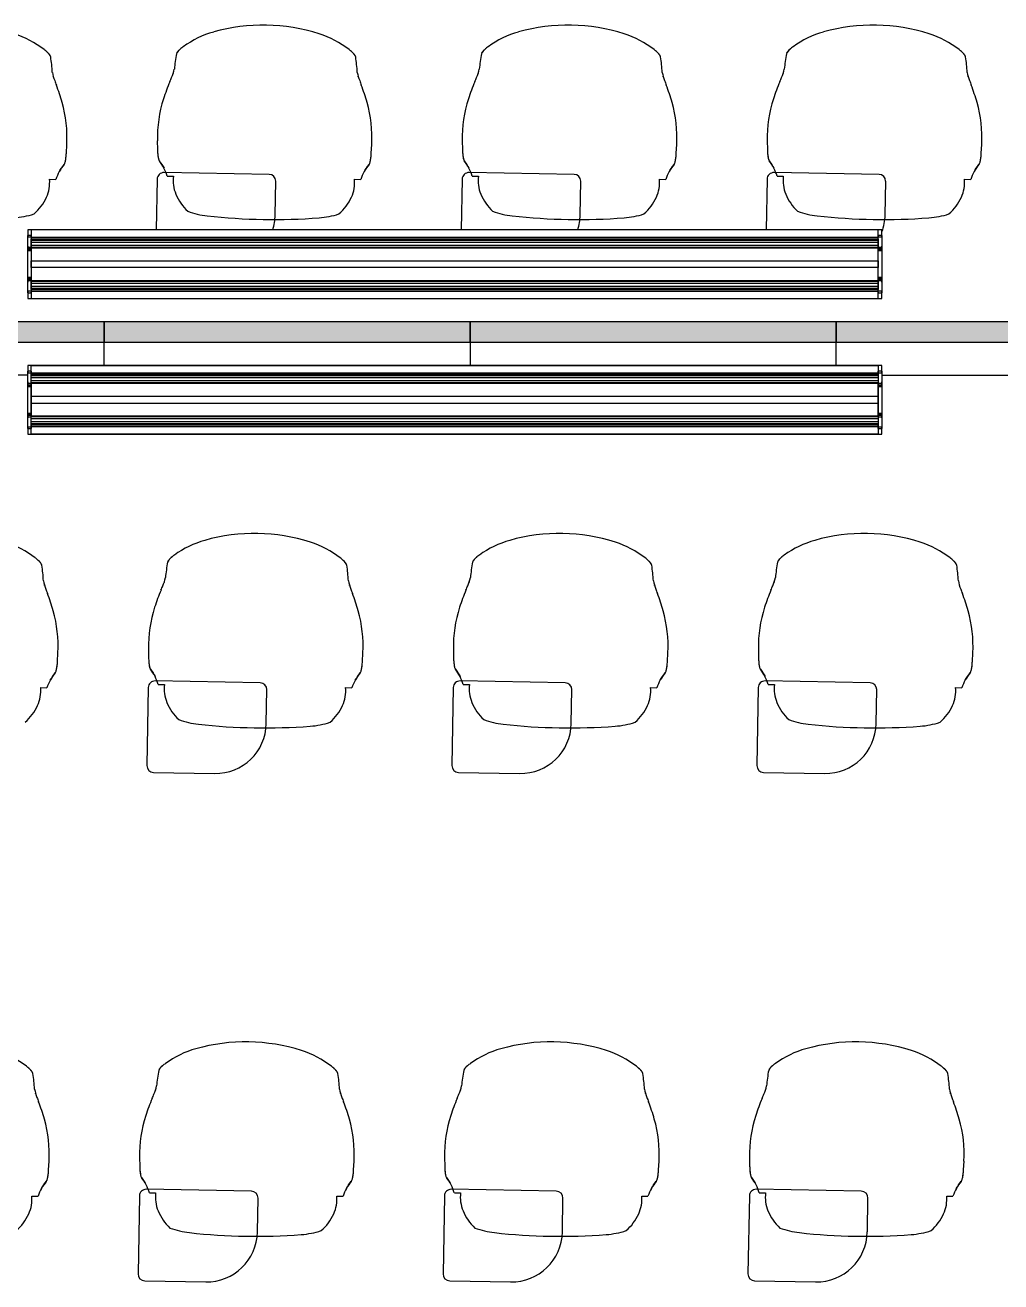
# Model space of a CAD drawing. Header units: inches. Extents: x 318758 to 339823, y 367287 to 384892.
# Drawn here: x 322170 to 325049, y 372858 to 376565 of the extents above; entities that cross this region are included whole.
import ezdxf

# ---------------------------------------------------------------- set-up
doc = ezdxf.new("R2010")
doc.units = ezdxf.units.IN
doc.header["$MEASUREMENT"] = 0
doc.layers.add('freecads.com', color=7, linetype='Continuous')

msp = doc.modelspace()

# ---------------------------------------------------------------- hatches: boundary and pattern name
at = {"layer": 'freecads.com'}
for points in [[(321319.8, 375630), (322403.2, 375630), (322403.2, 375690), (321319.8, 375690)], [(322403.1, 375630), (323483.1, 375630), (323483.1, 375690), (322403.1, 375690)], [(323483.2, 375630), (324563.2, 375630), (324563.2, 375690), (323483.2, 375690)], [(324563.1, 375630), (325646.5, 375630), (325646.5, 375690), (324563.1, 375690)]]:
    msp.add_hatch(color=256, dxfattribs=at).paths.add_polyline_path(points)

# ---------------------------------------------------------------- linework, layer by layer
for p, q in [((322291.5, 376187.9), (322292.9, 376213.4)), ((322559.9, 376224.5), (322560.4, 376198.9)), ((323191.5, 376187.9), (323192.9, 376213.4)), ((323459.9, 376224.5), (323460.4, 376198.9)), ((324091.5, 376187.9), (324092.9, 376213.4)), ((324359.9, 376224.5), (324360.4, 376198.9)), ((324991.5, 376187.9), (324992.9, 376213.4)), ((322889.8, 376125.1), (322579.8, 376130.5)), ((323789.8, 376125.1), (323479.8, 376130.5)), ((324689.8, 376125.1), (324379.8, 376130.5)), ((322241.9, 376110.6), (322260.3, 376110.3)), ((322559.5, 376110.8), (322556.9, 375961.8)), ((322588.8, 376120.2), (322607.3, 376119.9)), ((322907.7, 376004.7), (322909.4, 376104.7)), ((323141.9, 376110.6), (323160.3, 376110.3)), ((323459.5, 376110.8), (323456.9, 375961.8)), ((323488.8, 376120.2), (323507.3, 376119.9)), ((323807.7, 376004.7), (323809.4, 376104.7)), ((324041.9, 376110.6), (324060.3, 376110.3)), ((324359.5, 376110.8), (324356.9, 375961.8)), ((324388.8, 376120.2), (324407.3, 376119.9)), ((324707.7, 376004.7), (324709.4, 376104.7)), ((324941.9, 376110.6), (324960.3, 376110.3)), ((324697.6, 375961.8), (322177.6, 375961.8)), ((322177.6, 375961.8), (322177.6, 375939.5)), ((322187.6, 375944.4), (322177.6, 375944.4)), ((322177.6, 375939.5), (322177.6, 375944.4)), ((322177.6, 375944.4), (322177.6, 375942.9)), ((322177.6, 375913.1), (322177.6, 375939.5)), ((322187.6, 375939.5), (322177.6, 375939.5)), ((324687.6, 375961.5), (322187.6, 375961.5)), ((322187.6, 375961.5), (322187.6, 375758.6)), ((322187.6, 375942.9), (322187.6, 375944.4)), ((322187.6, 375944.4), (322187.6, 375939.5)), ((322187.6, 375939.5), (322187.6, 375934.8)), ((322187.6, 375939.5), (324687.6, 375939.5)), ((324687.6, 375758.6), (324687.6, 375961.5)), ((324697.6, 375944.4), (324687.6, 375944.4)), ((324687.6, 375939.5), (324687.6, 375944.4)), ((324687.6, 375944.4), (324687.6, 375942.9)), ((324687.6, 375934.8), (324687.6, 375939.5)), ((324697.6, 375939.5), (324687.6, 375939.5)), ((324697.6, 375939.5), (324697.6, 375961.8)), ((324697.6, 375942.9), (324697.6, 375944.4)), ((324697.6, 375944.4), (324697.6, 375939.5)), ((324697.6, 375939.5), (324697.6, 375913.2)), ((322177.6, 375909.7), (322177.6, 375913.1)), ((322177.6, 375913.1), (322177.6, 375899.8)), ((322177.6, 375906.6), (322177.6, 375909.7)), ((322187.6, 375909.7), (322177.6, 375909.7)), ((322177.6, 375905.1), (322177.6, 375906.6)), ((322177.6, 375902), (322177.6, 375905.1)), ((322187.6, 375905.1), (322177.6, 375905.1)), ((322187.6, 375902), (322177.6, 375902)), ((322177.6, 375899.8), (322177.6, 375902)), ((322187.6, 375902), (322177.6, 375902)), ((322177.6, 375820.6), (322177.6, 375899.8)), ((322187.6, 375899.8), (322177.6, 375899.8)), ((322187.6, 375933), (322187.6, 375934.8)), ((322187.6, 375934.8), (324687.6, 375934.8)), ((322187.6, 375931.1), (322187.6, 375933)), ((322187.6, 375933), (324687.6, 375933)), ((322187.6, 375925.2), (322187.6, 375931.1)), ((322187.6, 375931.1), (324687.6, 375931.1)), ((322187.6, 375915.9), (322187.6, 375925.2)), ((322187.6, 375925.2), (324687.6, 375925.2)), ((322187.6, 375910), (322187.6, 375915.9)), ((322187.6, 375915.9), (324687.6, 375915.9)), ((322187.6, 375908.1), (322187.6, 375910)), ((322187.6, 375910), (324687.6, 375910)), ((322187.6, 375908.2), (322187.6, 375906.6)), ((322187.6, 375908.1), (324687.6, 375908.2)), ((322187.6, 375899.8), (322187.6, 375908.1)), ((322187.6, 375906.6), (322187.6, 375905.1)), ((322187.6, 375905.1), (322187.6, 375902)), ((322187.6, 375902), (322187.6, 375899.8)), ((322187.6, 375899.8), (322187.6, 375820.6)), ((324687.6, 375934.8), (324687.6, 375933)), ((324687.6, 375933), (324687.6, 375931.1)), ((324687.6, 375931.1), (324687.6, 375925.2)), ((324687.6, 375925.2), (324687.6, 375915.9)), ((324687.6, 375915.9), (324687.6, 375910)), ((324687.6, 375910), (324687.6, 375908.2)), ((324697.6, 375909.8), (324687.6, 375909.8)), ((324687.6, 375908.2), (324687.6, 375899.8)), ((324687.6, 375906.7), (324687.6, 375908.2)), ((324687.6, 375905.1), (324687.6, 375906.7)), ((324687.6, 375902), (324687.6, 375905.1)), ((324697.6, 375905.1), (324687.6, 375905.1)), ((324697.6, 375902), (324687.6, 375902)), ((324687.6, 375899.8), (324687.6, 375902)), ((324697.6, 375902), (324687.6, 375902)), ((324687.6, 375820.6), (324687.6, 375899.8)), ((324697.6, 375899.8), (324687.6, 375899.8)), ((324697.6, 375913.2), (324697.6, 375909.8)), ((324697.6, 375899.8), (324697.6, 375913.2)), ((324697.6, 375909.8), (324697.6, 375906.7)), ((324697.6, 375906.7), (324697.6, 375905.1)), ((324697.6, 375905.1), (324697.6, 375902)), ((324697.6, 375902), (324697.6, 375899.8)), ((324697.6, 375899.8), (324697.6, 375820.6)), ((322187.6, 375850.1), (322187.6, 375870.1)), ((322187.6, 375870.1), (324687.6, 375870.1)), ((324687.6, 375870.1), (324687.6, 375850.1)), ((324687.6, 375850.1), (322187.6, 375850.1)), ((322177.6, 375818.4), (322177.6, 375820.6)), ((322187.6, 375820.6), (322177.6, 375820.6)), ((322177.6, 375820.6), (322177.6, 375807.2)), ((322177.6, 375818.4), (322187.6, 375818.4)), ((322177.6, 375818.1), (322177.6, 375818.4)), ((322187.6, 375818.4), (322177.6, 375818.4)), ((322177.6, 375815.3), (322177.6, 375818.1)), ((322177.6, 375813.7), (322177.6, 375815.3)), ((322187.6, 375815.3), (322177.6, 375815.3)), ((322177.6, 375810.6), (322177.6, 375813.7)), ((322177.6, 375807.2), (322177.6, 375810.6)), ((322187.6, 375810.6), (322177.6, 375810.6)), ((322177.6, 375780.6), (322177.6, 375807.2)), ((322187.6, 375820.6), (322187.6, 375818.4)), ((322187.6, 375812.2), (322187.6, 375820.6)), ((322187.6, 375818.4), (322187.6, 375818.1)), ((322187.6, 375818.1), (322187.6, 375815.3)), ((322187.6, 375815.3), (322187.6, 375813.7)), ((322187.6, 375813.7), (322187.6, 375812.2)), ((322187.6, 375810.3), (322187.6, 375812.2)), ((322187.6, 375812.2), (324687.6, 375812.2)), ((322187.6, 375810.3), (324687.6, 375810.4)), ((322187.6, 375804.5), (322187.6, 375810.3)), ((322187.6, 375795.2), (322187.6, 375804.5)), ((322187.6, 375804.5), (324687.6, 375804.5)), ((322187.6, 375789.3), (322187.6, 375795.2)), ((322187.6, 375795.2), (324687.6, 375795.2)), ((322187.6, 375787.4), (322187.6, 375789.3)), ((322187.6, 375789.3), (324687.6, 375789.3)), ((324687.6, 375820.6), (324687.6, 375812.2)), ((324687.6, 375818.4), (324687.6, 375820.6)), ((324697.6, 375820.6), (324687.6, 375820.6)), ((324687.6, 375818.4), (324697.6, 375818.4)), ((324687.6, 375818.1), (324687.6, 375818.4)), ((324697.6, 375818.4), (324687.6, 375818.4)), ((324687.6, 375815.3), (324687.6, 375818.1)), ((324687.6, 375813.8), (324687.6, 375815.3)), ((324697.6, 375815.3), (324687.6, 375815.3)), ((324687.6, 375812.2), (324687.6, 375813.8)), ((324687.6, 375812.2), (324687.6, 375810.4)), ((324697.6, 375810.7), (324687.6, 375810.7)), ((324687.6, 375810.4), (324687.6, 375804.5)), ((324687.6, 375804.5), (324687.6, 375795.2)), ((324687.6, 375795.2), (324687.6, 375789.3)), ((324687.6, 375789.3), (324687.6, 375787.4)), ((324697.6, 375820.6), (324697.6, 375818.4)), ((324697.6, 375807.2), (324697.6, 375820.6)), ((324697.6, 375818.4), (324697.6, 375818.1)), ((324697.6, 375818.1), (324697.6, 375815.3)), ((324697.6, 375815.3), (324697.6, 375813.8)), ((324697.6, 375813.8), (324697.6, 375810.7)), ((324697.6, 375810.7), (324697.6, 375807.2)), ((324697.6, 375807.2), (324697.6, 375780.6)), ((322177.6, 375776), (322177.6, 375780.6)), ((322187.6, 375780.6), (322177.6, 375780.6)), ((322177.6, 375780.6), (322177.6, 375758.6)), ((322177.6, 375777.5), (322177.6, 375776)), ((322177.6, 375776), (322187.6, 375776)), ((322177.6, 375758.6), (324697.6, 375758.6)), ((322187.6, 375785.6), (322187.6, 375787.4)), ((322187.6, 375787.4), (324687.6, 375787.4)), ((322187.6, 375785.6), (322187.6, 375780.6)), ((322187.6, 375785.6), (324687.6, 375785.6)), ((322187.6, 375780.9), (324687.6, 375780.9)), ((322187.6, 375780.6), (322187.6, 375776)), ((322187.6, 375776), (322187.6, 375777.5)), ((322187.6, 375758.6), (324687.6, 375758.6)), ((324687.6, 375787.4), (324687.6, 375785.6)), ((324687.6, 375780.6), (324687.6, 375785.6)), ((324687.6, 375776), (324687.6, 375780.6)), ((324697.6, 375780.6), (324687.6, 375780.6)), ((324687.6, 375777.5), (324687.6, 375776)), ((324687.6, 375776), (324697.6, 375776)), ((324697.6, 375780.6), (324697.6, 375776)), ((324697.6, 375758.6), (324697.6, 375780.6)), ((324697.6, 375776), (324697.6, 375777.5)), ((322403.2, 375690), (321319.8, 375690)), ((323483.1, 375690), (322403.1, 375690)), ((322403.1, 375690), (322403.1, 375630)), ((322403.2, 375630), (322403.2, 375690)), ((323483.1, 375630), (323483.1, 375690)), ((324563.2, 375690), (323483.2, 375690)), ((323483.2, 375690), (323483.2, 375630)), ((325646.5, 375690), (324563.1, 375690)), ((324563.1, 375690), (324563.1, 375630)), ((324563.2, 375630), (324563.2, 375690)), ((321319.8, 375630), (322403.2, 375630)), ((322403.1, 375630), (323483.1, 375630)), ((322403.2, 375561.4), (322403.2, 375630)), ((323483.2, 375630), (324563.2, 375630)), ((323483.2, 375630), (323483.2, 375561.4)), ((324563.1, 375630), (325646.5, 375630)), ((324563.2, 375561.4), (324563.2, 375630)), ((320229.8, 375533.1), (322177.6, 375533.6)), ((324697.6, 375561.4), (322177.6, 375561.4)), ((322177.6, 375561.4), (322177.6, 375539.4)), ((322187.6, 375544.1), (322177.6, 375544.1)), ((322177.6, 375544.1), (322177.6, 375542.5)), ((322177.6, 375539.4), (322177.6, 375544.1)), ((322177.6, 375512.8), (322177.6, 375539.4)), ((322177.6, 375539.4), (322187.6, 375539.4)), ((322187.6, 375358.5), (322187.6, 375561.4)), ((322187.6, 375561.4), (324687.6, 375561.4)), ((322187.6, 375544.1), (322187.6, 375539.4)), ((322187.6, 375542.5), (322187.6, 375544.1)), ((322187.6, 375539.4), (322187.6, 375534.5)), ((324687.6, 375539.1), (322187.6, 375539.1)), ((322187.6, 375532.7), (322187.6, 375534.5)), ((324687.6, 375534.5), (322187.6, 375534.5)), ((322187.6, 375530.8), (322187.6, 375532.7)), ((324687.6, 375532.7), (322187.6, 375532.7)), ((322187.6, 375524.9), (322187.6, 375530.8)), ((324687.6, 375530.8), (322187.6, 375530.8)), ((324687.6, 375561.4), (324687.6, 375358.5)), ((324697.6, 375544.1), (324687.6, 375544.1)), ((324687.6, 375544.1), (324687.6, 375542.5)), ((324687.6, 375539.4), (324687.6, 375544.1)), ((324687.6, 375534.5), (324687.6, 375539.4)), ((324687.6, 375539.4), (324697.6, 375539.4)), ((324687.6, 375534.5), (324687.6, 375532.7)), ((324687.6, 375532.7), (324687.6, 375530.8)), ((324687.6, 375530.8), (324687.6, 375524.9)), ((324697.6, 375539.4), (324697.6, 375561.4)), ((324697.6, 375544.1), (324697.6, 375539.4)), ((324697.6, 375542.5), (324697.6, 375544.1)), ((324697.6, 375539.4), (324697.6, 375512.8)), ((324697.6, 375532.5), (325647.1, 375533.1)), ((322177.6, 375509.4), (322177.6, 375512.8)), ((322177.6, 375512.8), (322177.6, 375499.5)), ((322177.6, 375506.3), (322177.6, 375509.4)), ((322177.6, 375509.4), (322187.6, 375509.4)), ((322177.6, 375504.7), (322177.6, 375506.3)), ((322177.6, 375502), (322177.6, 375504.7)), ((322177.6, 375504.7), (322187.6, 375504.7)), ((322177.6, 375501.6), (322177.6, 375502)), ((322187.6, 375501.6), (322177.6, 375501.6)), ((322177.6, 375499.5), (322177.6, 375501.6)), ((322177.6, 375501.6), (322187.6, 375501.6)), ((322177.6, 375420.2), (322177.6, 375499.5)), ((322177.6, 375499.5), (322187.6, 375499.5)), ((322187.6, 375515.6), (322187.6, 375524.9)), ((324687.6, 375524.9), (322187.6, 375524.9)), ((322187.6, 375509.7), (322187.6, 375515.6)), ((324687.6, 375515.6), (322187.6, 375515.6)), ((322187.6, 375507.8), (322187.6, 375509.7)), ((324687.6, 375509.7), (322187.6, 375509.7)), ((322187.6, 375507.8), (322187.6, 375506.3)), ((322187.6, 375499.5), (322187.6, 375507.8)), ((324687.6, 375507.8), (322187.6, 375507.8)), ((322187.6, 375506.3), (322187.6, 375504.7)), ((322187.6, 375504.7), (322187.6, 375502)), ((322187.6, 375502), (322187.6, 375501.6)), ((322187.6, 375501.6), (322187.6, 375499.5)), ((322187.6, 375499.5), (322187.6, 375420.2)), ((324687.6, 375524.9), (324687.6, 375515.6)), ((324687.6, 375515.6), (324687.6, 375509.7)), ((324687.6, 375509.7), (324687.6, 375507.8)), ((324687.6, 375509.4), (324697.6, 375509.4)), ((324687.6, 375507.8), (324687.6, 375499.5)), ((324687.6, 375506.3), (324687.6, 375507.8)), ((324687.6, 375504.7), (324687.6, 375506.3)), ((324687.6, 375502), (324687.6, 375504.7)), ((324687.6, 375504.7), (324697.6, 375504.7)), ((324687.6, 375501.6), (324687.6, 375502)), ((324697.6, 375501.6), (324687.6, 375501.6)), ((324687.6, 375499.5), (324687.6, 375501.6)), ((324687.6, 375501.6), (324697.6, 375501.6)), ((324687.6, 375420.2), (324687.6, 375499.5)), ((324687.6, 375499.5), (324697.6, 375499.5)), ((324697.6, 375512.8), (324697.6, 375509.4)), ((324697.6, 375499.5), (324697.6, 375512.8)), ((324697.6, 375509.4), (324697.6, 375506.3)), ((324697.6, 375506.3), (324697.6, 375504.7)), ((324697.6, 375504.7), (324697.6, 375502)), ((324697.6, 375502), (324697.6, 375501.6)), ((324697.6, 375501.6), (324697.6, 375499.5)), ((324697.6, 375499.5), (324697.6, 375420.2)), ((322187.6, 375470), (322187.6, 375450)), ((324687.6, 375470), (322187.6, 375470)), ((324687.6, 375450), (324687.6, 375470)), ((322177.6, 375418), (322177.6, 375420.2)), ((322177.6, 375420.2), (322187.6, 375420.2)), ((322177.6, 375420.2), (322177.6, 375406.9)), ((322177.6, 375418), (322187.6, 375418)), ((322177.6, 375414.9), (322177.6, 375418)), ((322177.6, 375418), (322187.6, 375418)), ((322187.6, 375450), (324687.6, 375450)), ((322187.6, 375420.2), (322187.6, 375418)), ((322187.6, 375411.9), (322187.6, 375420.2)), ((322187.6, 375418), (322187.6, 375414.9)), ((324687.6, 375420.2), (324687.6, 375411.9)), ((324687.6, 375418), (324687.6, 375420.2)), ((324687.6, 375420.2), (324697.6, 375420.2)), ((324687.6, 375418), (324697.6, 375418)), ((324687.6, 375414.9), (324687.6, 375418)), ((324687.6, 375418), (324697.6, 375418)), ((324697.6, 375420.2), (324697.6, 375418)), ((324697.6, 375406.9), (324697.6, 375420.2)), ((324697.6, 375418), (324697.6, 375414.9)), ((322177.6, 375413.4), (322177.6, 375414.9)), ((322177.6, 375414.9), (322187.6, 375414.9)), ((322177.6, 375410.3), (322177.6, 375413.4)), ((322177.6, 375406.9), (322177.6, 375410.3)), ((322177.6, 375410.3), (322187.6, 375410.3)), ((322177.6, 375380.6), (322177.6, 375406.9)), ((322177.6, 375375.6), (322177.6, 375380.6)), ((322177.6, 375380.6), (322187.6, 375380.6)), ((322177.6, 375380.6), (322177.6, 375358.3)), ((322187.6, 375414.9), (322187.6, 375413.4)), ((322187.6, 375413.4), (322187.6, 375411.8)), ((322187.6, 375410), (322187.6, 375411.9)), ((324687.6, 375411.9), (322187.6, 375411.9)), ((322187.6, 375404.1), (322187.6, 375410)), ((324687.6, 375410), (322187.6, 375410)), ((322187.6, 375394.8), (322187.6, 375404.1)), ((324687.6, 375404.1), (322187.6, 375404.1)), ((322187.6, 375388.9), (322187.6, 375394.8)), ((324687.6, 375394.8), (322187.6, 375394.8)), ((322187.6, 375387), (322187.6, 375388.9)), ((324687.6, 375388.9), (322187.6, 375388.9)), ((322187.6, 375385.2), (322187.6, 375387)), ((324687.6, 375387), (322187.6, 375387)), ((322187.6, 375385.2), (322187.6, 375380.6)), ((324687.6, 375385.2), (322187.6, 375385.2)), ((322187.6, 375380.6), (322187.6, 375375.6)), ((324687.6, 375380.6), (322187.6, 375380.6)), ((324687.6, 375413.4), (324687.6, 375414.9)), ((324687.6, 375414.9), (324697.6, 375414.9)), ((324687.6, 375411.8), (324687.6, 375413.4)), ((324687.6, 375411.9), (324687.6, 375410)), ((324687.6, 375410.3), (324697.6, 375410.3)), ((324687.6, 375410), (324687.6, 375404.1)), ((324687.6, 375404.1), (324687.6, 375394.8)), ((324687.6, 375394.8), (324687.6, 375388.9)), ((324687.6, 375388.9), (324687.6, 375387)), ((324687.6, 375387), (324687.6, 375385.2)), ((324687.6, 375380.6), (324687.6, 375385.2)), ((324687.6, 375375.6), (324687.6, 375380.6)), ((324687.6, 375380.6), (324697.6, 375380.6)), ((324697.6, 375414.9), (324697.6, 375413.4)), ((324697.6, 375413.4), (324697.6, 375410.3)), ((324697.6, 375410.3), (324697.6, 375406.9)), ((324697.6, 375406.9), (324697.6, 375380.6)), ((324697.6, 375380.6), (324697.6, 375375.6)), ((324697.6, 375358.3), (324697.6, 375380.6)), ((322177.6, 375377.2), (322177.6, 375375.6)), ((322177.6, 375375.6), (322187.6, 375375.6)), ((322177.6, 375358.3), (324697.6, 375358.3)), ((322187.6, 375375.6), (322187.6, 375377.2)), ((324687.6, 375358.5), (322187.6, 375358.5)), ((324687.6, 375377.2), (324687.6, 375375.6)), ((324687.6, 375375.6), (324697.6, 375375.6)), ((324697.6, 375375.6), (324697.6, 375377.2)), ((322265.4, 374688.2), (322266.7, 374713.7)), ((322533.7, 374724.7), (322534.2, 374699.2)), ((323165.4, 374688.2), (323166.7, 374713.7)), ((323433.7, 374724.7), (323434.2, 374699.2)), ((324065.4, 374688.2), (324066.7, 374713.7)), ((324333.7, 374724.7), (324334.2, 374699.2)), ((324965.4, 374688.2), (324966.7, 374713.7)), ((322215.7, 374610.9), (322234.2, 374610.5)), ((322533.3, 374611.1), (322529.3, 374381.1)), ((322863.6, 374625.3), (322553.6, 374630.8)), ((322562.7, 374620.5), (322581.1, 374620.2)), ((322881.5, 374505), (322883.2, 374605)), ((323115.7, 374610.9), (323134.2, 374610.5)), ((323433.3, 374611.1), (323429.3, 374381.1)), ((323763.6, 374625.3), (323453.6, 374630.8)), ((323462.7, 374620.5), (323481.1, 374620.2)), ((323781.5, 374505), (323783.2, 374605)), ((324015.7, 374610.9), (324034.2, 374610.5)), ((324333.3, 374611.1), (324329.3, 374381.1)), ((324663.6, 374625.3), (324353.6, 374630.8)), ((324362.7, 374620.5), (324381.1, 374620.2)), ((324681.5, 374505), (324683.2, 374605)), ((324915.7, 374610.9), (324934.2, 374610.5)), ((322548.9, 374360.8), (322728.9, 374357.7)), ((323448.9, 374360.8), (323628.9, 374357.7)), ((324348.9, 374360.8), (324528.9, 374357.7)), ((322239.2, 373188.4), (322240.6, 373214)), ((322507.5, 373225), (322508, 373199.5)), ((323139.2, 373188.4), (323140.6, 373214)), ((323407.5, 373225), (323408, 373199.5)), ((324039.2, 373188.4), (324040.6, 373214)), ((324307.5, 373225), (324308, 373199.5)), ((324939.2, 373188.4), (324940.6, 373214)), ((322837.4, 373125.6), (322527.5, 373131)), ((322536.5, 373120.8), (322554.9, 373120.5)), ((323737.4, 373125.6), (323427.5, 373131)), ((323436.5, 373120.8), (323454.9, 373120.5)), ((324637.4, 373125.6), (324327.5, 373131)), ((324336.5, 373120.8), (324354.9, 373120.5)), ((322189.6, 373111.1), (322208, 373110.8)), ((322507.1, 373111.4), (322503.1, 372881.4)), ((322855.3, 373005.3), (322857.1, 373105.3)), ((323089.6, 373111.1), (323108, 373110.8)), ((323407.1, 373111.4), (323403.1, 372881.4)), ((323755.3, 373005.3), (323757.1, 373105.3)), ((323989.6, 373111.1), (324008, 373110.8)), ((324307.1, 373111.4), (324303.1, 372881.4)), ((324655.3, 373005.3), (324657.1, 373105.3)), ((324889.6, 373111.1), (324908, 373110.8)), ((322522.7, 372861.1), (322702.7, 372857.9)), ((323422.7, 372861.1), (323602.7, 372857.9)), ((324322.7, 372861.1), (324502.7, 372857.9))]:
    msp.add_line(p, q, dxfattribs=at)
for centre, radius, start, end in [((322052.3, 376269.8), 283, 52.1178, 72.4093), ((322802.3, 376272.5), 283, 105.5907, 125.8822), ((322873, 376024.4), 541, 72.2619, 105.7381), ((322952.3, 376269.8), 283, 52.1178, 72.4093), ((323702.3, 376272.5), 283, 105.5907, 125.8822), ((323773, 376024.4), 541, 72.2619, 105.7381), ((323852.3, 376269.8), 283, 52.1178, 72.4093), ((324602.3, 376272.5), 283, 105.5907, 125.8822), ((324673, 376024.4), 541, 72.2619, 105.7381), ((324752.3, 376269.8), 283, 52.1178, 72.4093), ((322118.4, 376355.9), 174.5, 48.1264, 51.9094), ((322649.8, 376465.4), 36.8, 127.4418, 154.7108), ((322739.2, 376360.8), 174.5, 126.0906, 129.8736), ((323018.4, 376355.9), 174.5, 48.1264, 51.9094), ((323549.8, 376465.4), 36.8, 127.4418, 154.7108), ((323639.2, 376360.8), 174.5, 126.0906, 129.8736), ((323918.4, 376355.9), 174.5, 48.1264, 51.9094), ((324449.8, 376465.4), 36.8, 127.4418, 154.7108), ((324539.2, 376360.8), 174.5, 126.0906, 129.8736), ((324818.4, 376355.9), 174.5, 48.1264, 51.9094), ((322211.5, 376457.4), 36.8, 23.2892, 50.5582), ((321763.9, 376399), 486.9, 3.1683, 8.6207), ((323095.1, 376391.4), 486.9, 169.3793, 174.8316), ((323111.5, 376457.4), 36.8, 23.2892, 50.5582), ((322663.9, 376399), 486.9, 3.1683, 8.6207), ((323995.1, 376391.4), 486.9, 169.3793, 174.8316), ((324011.5, 376457.4), 36.8, 23.2892, 50.5582), ((323563.9, 376399), 486.9, 3.1683, 8.6207), ((324895.1, 376391.4), 486.9, 169.3793, 174.8316), ((324911.5, 376457.4), 36.8, 23.2892, 50.5582), ((324463.9, 376399), 486.9, 3.1683, 8.6207), ((322364.2, 376445.7), 115.8, 189.8687, 202.4096), ((322496.7, 376459.1), 115.8, 335.5912, 348.129), ((323264.2, 376445.7), 115.8, 189.8687, 202.4096), ((323396.7, 376459.1), 115.8, 335.5912, 348.129), ((324164.2, 376445.7), 115.8, 189.8687, 202.4096), ((324296.7, 376459.1), 115.8, 335.5912, 348.129), ((325064.2, 376445.7), 115.8, 189.8687, 202.4096), ((322599, 376518.9), 361.4, 198.9363, 201.172), ((321714.9, 376176.8), 586.5, 15.8942, 21.145), ((323136.2, 376167.7), 586.5, 156.8555, 162.1062), ((322264.7, 376540.4), 361.4, 336.828, 339.0636), ((323499, 376518.9), 361.4, 198.9363, 201.172), ((322614.9, 376176.8), 586.5, 15.8942, 21.145), ((324036.2, 376167.7), 586.5, 156.8555, 162.1062), ((323164.7, 376540.4), 361.4, 336.828, 339.0636), ((324399, 376518.9), 361.4, 198.9363, 201.172), ((323514.9, 376176.8), 586.5, 15.8942, 21.145), ((324936.2, 376167.7), 586.5, 156.8555, 162.1062), ((324064.7, 376540.4), 361.4, 336.828, 339.0636), ((325299, 376518.9), 361.4, 198.9363, 201.172), ((324414.9, 376176.8), 586.5, 15.8942, 21.145), ((322937.6, 376231.8), 377.7, 162.1025, 181.1084), ((323837.6, 376231.8), 377.7, 162.1025, 181.1084), ((324737.6, 376231.8), 377.7, 162.1025, 181.1084), ((321915.7, 376233.9), 377.7, 356.8916, 15.8975), ((322815.7, 376233.9), 377.7, 356.8916, 15.8975), ((323715.7, 376233.9), 377.7, 356.8916, 15.8975), ((324615.7, 376233.9), 377.7, 356.8916, 15.8975), ((322457.1, 376080.5), 137.6, 16.7695, 37.7281), ((323357.1, 376080.5), 137.6, 16.7695, 37.7281), ((324257.1, 376080.5), 137.6, 16.7695, 37.7281), ((322390.6, 376066), 137.6, 140.2719, 161.2305), ((322579.5, 376110.5), 20, 89, 179), ((322889.4, 376105.1), 20, 359, 89), ((323290.6, 376066), 137.6, 140.2719, 161.2305), ((323479.5, 376110.5), 20, 89, 179), ((323789.4, 376105.1), 20, 359, 89), ((324190.6, 376066), 137.6, 140.2719, 161.2305), ((324379.5, 376110.5), 20, 89, 179), ((324689.4, 376105.1), 20, 359, 89), ((325090.6, 376066), 137.6, 140.2719, 161.2305), ((322137.9, 376101.3), 104.4, 335.4075, 5.0968), ((322710.9, 376107), 104.4, 172.9032, 202.5925), ((323037.9, 376101.3), 104.4, 335.4075, 5.0968), ((323610.9, 376107), 104.4, 172.9032, 202.5925), ((323937.9, 376101.3), 104.4, 335.4075, 5.0968), ((324510.9, 376107), 104.4, 172.9032, 202.5925), ((324837.9, 376101.3), 104.4, 335.4075, 5.0968), ((322099.8, 376118.8), 146.4, 311.0966, 335.4075), ((322749.6, 376123.1), 146.4, 202.5925, 226.9034), ((322999.8, 376118.8), 146.4, 311.0966, 335.4075), ((323649.6, 376123.1), 146.4, 202.5925, 226.9034), ((323899.8, 376118.8), 146.4, 311.0966, 335.4075), ((324549.6, 376123.1), 146.4, 202.5925, 226.9034), ((324799.8, 376118.8), 146.4, 311.0966, 335.4075), ((322734.3, 376246.6), 245.4, 249.8057, 263.655), ((323634.3, 376246.6), 245.4, 249.8057, 263.655), ((324534.3, 376246.6), 245.4, 249.8057, 263.655), ((322117.9, 376250.6), 254.5, 274.345, 287.8748), ((322903, 377763.1), 1771.3, 263.655, 274.345), ((322757.7, 376007.4), 150, 342.2241, 359), ((323017.9, 376250.6), 254.5, 274.345, 287.8748), ((323803, 377763.1), 1771.3, 263.655, 274.345), ((323657.7, 376007.4), 150, 342.2258, 359), ((323917.9, 376250.6), 254.5, 274.345, 287.8748), ((324703, 377763.1), 1771.3, 263.655, 274.345), ((324557.7, 376007.4), 150, 339.9147, 359), ((324817.9, 376250.6), 254.5, 274.345, 287.8748), ((322846.8, 374524.7), 541, 72.2619, 105.7381), ((323746.8, 374524.7), 541, 72.2619, 105.7381), ((324646.8, 374524.7), 541, 72.2619, 105.7381), ((322026.1, 374770.1), 283, 52.1178, 72.4093), ((322776.2, 374772.7), 283, 105.5907, 125.8822), ((322926.1, 374770.1), 283, 52.1178, 72.4093), ((323676.2, 374772.7), 283, 105.5907, 125.8822), ((323826.1, 374770.1), 283, 52.1178, 72.4093), ((324576.2, 374772.7), 283, 105.5907, 125.8822), ((324726.1, 374770.1), 283, 52.1178, 72.4093), ((322092.3, 374856.2), 174.5, 48.1264, 51.9094), ((322185.3, 374957.7), 36.8, 23.2892, 50.5582), ((321737.7, 374899.2), 486.9, 3.1683, 8.6207), ((323068.9, 374891.7), 486.9, 169.3793, 174.8316), ((322623.6, 374965.7), 36.8, 127.4418, 154.7108), ((322713, 374861.1), 174.5, 126.0906, 129.8736), ((322992.3, 374856.2), 174.5, 48.1264, 51.9094), ((323085.3, 374957.7), 36.8, 23.2892, 50.5582), ((322637.7, 374899.2), 486.9, 3.1683, 8.6207), ((323968.9, 374891.7), 486.9, 169.3793, 174.8316), ((323523.6, 374965.7), 36.8, 127.4418, 154.7108), ((323613, 374861.1), 174.5, 126.0906, 129.8736), ((323892.3, 374856.2), 174.5, 48.1264, 51.9094), ((323985.3, 374957.7), 36.8, 23.2892, 50.5582), ((323537.7, 374899.2), 486.9, 3.1683, 8.6207), ((324868.9, 374891.7), 486.9, 169.3793, 174.8316), ((324423.6, 374965.7), 36.8, 127.4418, 154.7108), ((324513, 374861.1), 174.5, 126.0906, 129.8736), ((324792.3, 374856.2), 174.5, 48.1264, 51.9094), ((324885.3, 374957.7), 36.8, 23.2892, 50.5582), ((324437.7, 374899.2), 486.9, 3.1683, 8.6207), ((322470.6, 374959.4), 115.8, 335.5912, 348.129), ((323370.6, 374959.4), 115.8, 335.5912, 348.129), ((324270.6, 374959.4), 115.8, 335.5912, 348.129), ((322338, 374946), 115.8, 189.8687, 202.4096), ((322572.8, 375019.1), 361.4, 198.9363, 201.172), ((323110.1, 374667.9), 586.5, 156.8555, 162.1062), ((322238.5, 375040.7), 361.4, 336.828, 339.0636), ((323238, 374946), 115.8, 189.8687, 202.4096), ((323472.8, 375019.1), 361.4, 198.9363, 201.172), ((324010.1, 374667.9), 586.5, 156.8555, 162.1062), ((323138.5, 375040.7), 361.4, 336.828, 339.0636), ((324138, 374946), 115.8, 189.8687, 202.4096), ((324372.8, 375019.1), 361.4, 198.9363, 201.172), ((324910.1, 374667.9), 586.5, 156.8555, 162.1062), ((324038.5, 375040.7), 361.4, 336.828, 339.0636), ((325038, 374946), 115.8, 189.8687, 202.4096), ((325272.8, 375019.1), 361.4, 198.9363, 201.172), ((321688.8, 374677), 586.5, 15.8942, 21.145), ((322588.8, 374677), 586.5, 15.8942, 21.145), ((323488.8, 374677), 586.5, 15.8942, 21.145), ((324388.8, 374677), 586.5, 15.8942, 21.145), ((321889.5, 374734.2), 377.7, 356.8916, 15.8975), ((322911.4, 374732), 377.7, 162.1025, 181.1084), ((322789.5, 374734.2), 377.7, 356.8916, 15.8975), ((323811.4, 374732), 377.7, 162.1025, 181.1084), ((323689.5, 374734.2), 377.7, 356.8916, 15.8975), ((324711.4, 374732), 377.7, 162.1025, 181.1084), ((324589.5, 374734.2), 377.7, 356.8916, 15.8975), ((322364.4, 374566.3), 137.6, 140.2719, 161.2305), ((322430.9, 374580.8), 137.6, 16.7695, 37.7281), ((323264.4, 374566.3), 137.6, 140.2719, 161.2305), ((323330.9, 374580.8), 137.6, 16.7695, 37.7281), ((324164.4, 374566.3), 137.6, 140.2719, 161.2305), ((324230.9, 374580.8), 137.6, 16.7695, 37.7281), ((325064.4, 374566.3), 137.6, 140.2719, 161.2305), ((322111.7, 374601.6), 104.4, 335.4075, 5.0968), ((322553.3, 374610.8), 20, 89, 179), ((322684.7, 374607.3), 104.4, 172.9032, 202.5925), ((322863.2, 374605.3), 20, 359, 89), ((323011.7, 374601.6), 104.4, 335.4075, 5.0968), ((323453.3, 374610.8), 20, 89, 179), ((323584.7, 374607.3), 104.4, 172.9032, 202.5925), ((323763.2, 374605.3), 20, 359, 89), ((323911.7, 374601.6), 104.4, 335.4075, 5.0968), ((324353.3, 374610.8), 20, 89, 179), ((324484.7, 374607.3), 104.4, 172.9032, 202.5925), ((324663.2, 374605.3), 20, 359, 89), ((324811.7, 374601.6), 104.4, 335.4075, 5.0968), ((322723.4, 374623.4), 146.4, 202.5925, 226.9034), ((323623.4, 374623.4), 146.4, 202.5925, 226.9034), ((324523.4, 374623.4), 146.4, 202.5925, 226.9034), ((322073.6, 374619), 146.4, 311.0966, 335.4075), ((322973.6, 374619), 146.4, 311.0966, 335.4075), ((323873.6, 374619), 146.4, 311.0966, 335.4075), ((324773.6, 374619), 146.4, 311.0966, 335.4075), ((322708.1, 374746.8), 245.4, 249.8057, 263.655), ((322876.8, 376263.4), 1771.3, 263.655, 274.345), ((322731.5, 374507.6), 150, 269, 359), ((322991.7, 374750.9), 254.5, 274.345, 287.8748), ((323608.1, 374746.8), 245.4, 249.8057, 263.655), ((323776.8, 376263.4), 1771.3, 263.655, 274.345), ((323631.5, 374507.6), 150, 269, 359), ((323891.7, 374750.9), 254.5, 274.345, 287.8748), ((324508.1, 374746.8), 245.4, 249.8057, 263.655), ((324676.8, 376263.4), 1771.3, 263.655, 274.345), ((324531.5, 374507.6), 150, 269, 359), ((324791.7, 374750.9), 254.5, 274.345, 287.8748), ((322549.3, 374380.8), 20, 179, 269), ((323449.3, 374380.8), 20, 179, 269), ((324349.3, 374380.8), 20, 179, 269), ((322820.6, 373024.9), 541, 72.2619, 105.7381), ((323720.6, 373024.9), 541, 72.2619, 105.7381), ((324620.6, 373024.9), 541, 72.2619, 105.7381), ((321999.9, 373270.4), 283, 52.1178, 72.4093), ((322750, 373273), 283, 105.5907, 125.8822), ((322899.9, 373270.4), 283, 52.1178, 72.4093), ((323650, 373273), 283, 105.5907, 125.8822), ((323799.9, 373270.4), 283, 52.1178, 72.4093), ((324550, 373273), 283, 105.5907, 125.8822), ((324699.9, 373270.4), 283, 52.1178, 72.4093), ((322066.1, 373356.5), 174.5, 48.1264, 51.9094), ((322597.4, 373466), 36.8, 127.4418, 154.7108), ((322686.9, 373361.3), 174.5, 126.0906, 129.8736), ((322966.1, 373356.5), 174.5, 48.1264, 51.9094), ((323497.4, 373466), 36.8, 127.4418, 154.7108), ((323586.9, 373361.3), 174.5, 126.0906, 129.8736), ((323866.1, 373356.5), 174.5, 48.1264, 51.9094), ((324397.4, 373466), 36.8, 127.4418, 154.7108), ((324486.9, 373361.3), 174.5, 126.0906, 129.8736), ((324766.1, 373356.5), 174.5, 48.1264, 51.9094), ((322159.1, 373457.9), 36.8, 23.2892, 50.5582), ((321711.5, 373399.5), 486.9, 3.1683, 8.6207), ((323042.7, 373392), 486.9, 169.3793, 174.8316), ((323059.1, 373457.9), 36.8, 23.2892, 50.5582), ((322611.5, 373399.5), 486.9, 3.1683, 8.6207), ((323942.7, 373392), 486.9, 169.3793, 174.8316), ((323959.1, 373457.9), 36.8, 23.2892, 50.5582), ((323511.5, 373399.5), 486.9, 3.1683, 8.6207), ((324842.7, 373392), 486.9, 169.3793, 174.8316), ((324859.1, 373457.9), 36.8, 23.2892, 50.5582), ((324411.5, 373399.5), 486.9, 3.1683, 8.6207), ((322311.8, 373446.3), 115.8, 189.8687, 202.4096), ((322444.4, 373459.7), 115.8, 335.5912, 348.129), ((323211.8, 373446.3), 115.8, 189.8687, 202.4096), ((323344.4, 373459.7), 115.8, 335.5912, 348.129), ((324111.8, 373446.3), 115.8, 189.8687, 202.4096), ((324244.4, 373459.7), 115.8, 335.5912, 348.129), ((325011.8, 373446.3), 115.8, 189.8687, 202.4096), ((322546.6, 373519.4), 361.4, 198.9363, 201.172), ((321662.6, 373177.3), 586.5, 15.8942, 21.145), ((323083.9, 373168.2), 586.5, 156.8555, 162.1062), ((322212.3, 373540.9), 361.4, 336.828, 339.0636), ((323446.6, 373519.4), 361.4, 198.9363, 201.172), ((322562.6, 373177.3), 586.5, 15.8942, 21.145), ((323983.9, 373168.2), 586.5, 156.8555, 162.1062), ((323112.3, 373540.9), 361.4, 336.828, 339.0636), ((324346.6, 373519.4), 361.4, 198.9363, 201.172), ((323462.6, 373177.3), 586.5, 15.8942, 21.145), ((324883.9, 373168.2), 586.5, 156.8555, 162.1062), ((324012.3, 373540.9), 361.4, 336.828, 339.0636), ((325246.6, 373519.4), 361.4, 198.9363, 201.172), ((324362.6, 373177.3), 586.5, 15.8942, 21.145), ((322885.2, 373232.3), 377.7, 162.1025, 181.1084), ((323785.2, 373232.3), 377.7, 162.1025, 181.1084), ((324685.2, 373232.3), 377.7, 162.1025, 181.1084), ((321863.4, 373234.4), 377.7, 356.8916, 15.8975), ((322763.4, 373234.4), 377.7, 356.8916, 15.8975), ((323663.4, 373234.4), 377.7, 356.8916, 15.8975), ((324563.4, 373234.4), 377.7, 356.8916, 15.8975), ((322404.7, 373081.1), 137.6, 16.7695, 37.7281), ((323304.7, 373081.1), 137.6, 16.7695, 37.7281), ((324204.7, 373081.1), 137.6, 16.7695, 37.7281), ((322338.2, 373066.5), 137.6, 140.2719, 161.2305), ((322527.1, 373111), 20, 89, 179), ((322658.5, 373107.6), 104.4, 172.9032, 202.5925), ((322837.1, 373105.6), 20, 359, 89), ((323238.2, 373066.5), 137.6, 140.2719, 161.2305), ((323427.1, 373111), 20, 89, 179), ((323558.5, 373107.6), 104.4, 172.9032, 202.5925), ((323737.1, 373105.6), 20, 359, 89), ((324138.2, 373066.5), 137.6, 140.2719, 161.2305), ((324327.1, 373111), 20, 89, 179), ((324458.5, 373107.6), 104.4, 172.9032, 202.5925), ((324637.1, 373105.6), 20, 359, 89), ((325038.2, 373066.5), 137.6, 140.2719, 161.2305), ((322085.6, 373101.8), 104.4, 335.4075, 5.0968), ((322985.6, 373101.8), 104.4, 335.4075, 5.0968), ((323885.6, 373101.8), 104.4, 335.4075, 5.0968), ((324785.6, 373101.8), 104.4, 335.4075, 5.0968), ((322047.4, 373119.3), 146.4, 311.0966, 335.4075), ((322697.3, 373123.7), 146.4, 202.5925, 226.9034), ((322947.4, 373119.3), 146.4, 311.0966, 335.4075), ((323597.3, 373123.7), 146.4, 202.5925, 226.9034), ((323847.4, 373119.3), 146.4, 311.0966, 335.4075), ((324497.3, 373123.7), 146.4, 202.5925, 226.9034), ((324747.4, 373119.3), 146.4, 311.0966, 335.4075), ((322682, 373247.1), 245.4, 249.8057, 263.655), ((322965.5, 373251.2), 254.5, 274.345, 287.8748), ((323582, 373247.1), 245.4, 249.8057, 263.655), ((323865.5, 373251.2), 254.5, 274.345, 287.8748), ((324482, 373247.1), 245.4, 249.8057, 263.655), ((324765.5, 373251.2), 254.5, 274.345, 287.8748), ((322850.6, 374763.6), 1771.3, 263.655, 274.345), ((322705.3, 373007.9), 150, 269, 359), ((323750.6, 374763.6), 1771.3, 263.655, 274.345), ((323605.3, 373007.9), 150, 269, 359), ((324650.6, 374763.6), 1771.3, 263.655, 274.345), ((324505.3, 373007.9), 150, 269, 359), ((322523.1, 372881.1), 20, 179, 269), ((323423.1, 372881.1), 20, 179, 269), ((324323.1, 372881.1), 20, 179, 269)]:
    msp.add_arc(centre, radius, start, end, dxfattribs=at)
for points in [[(322628.9, 376496), (322628, 376495.3), (322626.3, 376493.8), (322623.9, 376491.5), (322621.6, 376489.2), (322619.7, 376486.8), (322618, 376484.5), (322617.3, 376483.1), (322617, 376482.5)], [(323528.9, 376496), (323528, 376495.3), (323526.3, 376493.8), (323523.9, 376491.5), (323521.6, 376489.2), (323519.7, 376486.8), (323518, 376484.5), (323517.3, 376483.1), (323517, 376482.5)], [(324428.9, 376496), (324428, 376495.3), (324426.3, 376493.8), (324423.9, 376491.5), (324421.6, 376489.2), (324419.7, 376486.8), (324418, 376484.5), (324417.3, 376483.1), (324417, 376482.5)], [(322244.8, 376473.2), (322244.6, 376473.9), (322243.9, 376475.3), (322242.3, 376477.7), (322240.4, 376480.1), (322238.2, 376482.5), (322235.9, 376484.9), (322234.3, 376486.4), (322233.4, 376487.2)], [(323144.8, 376473.2), (323144.6, 376473.9), (323143.9, 376475.3), (323142.3, 376477.7), (323140.4, 376480.1), (323138.2, 376482.5), (323135.9, 376484.9), (323134.3, 376486.4), (323133.4, 376487.2)], [(324044.8, 376473.2), (324044.6, 376473.9), (324043.9, 376475.3), (324042.3, 376477.7), (324040.4, 376480.1), (324038.2, 376482.5), (324035.9, 376484.9), (324034.3, 376486.4), (324033.4, 376487.2)], [(324944.8, 376473.2), (324944.6, 376473.9), (324943.9, 376475.3), (324942.3, 376477.7), (324940.4, 376480.1), (324938.2, 376482.5), (324935.9, 376484.9), (324934.3, 376486.4), (324933.4, 376487.2)], [(322607.1, 376423.9), (322606.8, 376423), (322606.5, 376422.1), (322606.1, 376421.2)], [(323507.1, 376423.9), (323506.8, 376423), (323506.5, 376422.1), (323506.1, 376421.2)], [(324407.1, 376423.9), (324406.8, 376423), (324406.5, 376422.1), (324406.1, 376421.2)], [(322253.5, 376411.7), (322253.3, 376412.6), (322253, 376413.5), (322252.7, 376414.4)], [(323153.5, 376411.7), (323153.3, 376412.6), (323153, 376413.5), (323152.7, 376414.4)], [(324053.5, 376411.7), (324053.3, 376412.6), (324053, 376413.5), (324052.7, 376414.4)], [(324953.5, 376411.7), (324953.3, 376412.6), (324953, 376413.5), (324952.7, 376414.4)], [(322284.8, 376153.9), (322285.2, 376154.5), (322286.1, 376155.9), (322287.3, 376159.2), (322288.5, 376163.4), (322289.5, 376168.4), (322290.1, 376172.3), (322290.3, 376174.3)], [(322565.9, 376164.7), (322571.3, 376157.5), (322575.9, 376150.2), (322579.7, 376143)], [(323184.8, 376153.9), (323185.2, 376154.5), (323186.1, 376155.9), (323187.3, 376159.2), (323188.5, 376163.4), (323189.5, 376168.4), (323190.1, 376172.3), (323190.3, 376174.3)], [(323465.9, 376164.7), (323471.3, 376157.5), (323475.9, 376150.2), (323479.7, 376143)], [(324084.8, 376153.9), (324085.2, 376154.5), (324086.1, 376155.9), (324087.3, 376159.2), (324088.5, 376163.4), (324089.5, 376168.4), (324090.1, 376172.3), (324090.3, 376174.3)], [(324365.9, 376164.7), (324371.3, 376157.5), (324375.9, 376150.2), (324379.7, 376143)], [(324984.8, 376153.9), (324985.2, 376154.5), (324986.1, 376155.9), (324987.3, 376159.2), (324988.5, 376163.4), (324989.5, 376168.4), (324990.1, 376172.3), (324990.3, 376174.3)], [(322270.3, 376132.7), (322274.3, 376139.8), (322279.1, 376146.9), (322284.8, 376153.9)], [(323170.3, 376132.7), (323174.3, 376139.8), (323179.1, 376146.9), (323184.8, 376153.9)], [(324070.3, 376132.7), (324074.3, 376139.8), (324079.1, 376146.9), (324084.8, 376153.9)], [(324970.3, 376132.7), (324974.3, 376139.8), (324979.1, 376146.9), (324984.8, 376153.9)], [(322218.7, 374973.5), (322218.4, 374974.2), (322217.7, 374975.6), (322216.1, 374978), (322214.3, 374980.4), (322212.1, 374982.8), (322209.8, 374985.2), (322208.1, 374986.7), (322207.2, 374987.4)], [(322602.7, 374996.2), (322601.9, 374995.5), (322600.1, 374994.1), (322597.7, 374991.8), (322595.5, 374989.5), (322593.5, 374987.1), (322591.8, 374984.8), (322591.1, 374983.4), (322590.8, 374982.7)], [(323118.7, 374973.5), (323118.4, 374974.2), (323117.7, 374975.6), (323116.1, 374978), (323114.3, 374980.4), (323112.1, 374982.8), (323109.8, 374985.2), (323108.1, 374986.7), (323107.2, 374987.4)], [(323502.7, 374996.2), (323501.9, 374995.5), (323500.1, 374994.1), (323497.7, 374991.8), (323495.5, 374989.5), (323493.5, 374987.1), (323491.8, 374984.8), (323491.1, 374983.4), (323490.8, 374982.7)], [(324018.7, 374973.5), (324018.4, 374974.2), (324017.7, 374975.6), (324016.1, 374978), (324014.3, 374980.4), (324012.1, 374982.8), (324009.8, 374985.2), (324008.1, 374986.7), (324007.2, 374987.4)], [(324402.7, 374996.2), (324401.9, 374995.5), (324400.1, 374994.1), (324397.7, 374991.8), (324395.5, 374989.5), (324393.5, 374987.1), (324391.8, 374984.8), (324391.1, 374983.4), (324390.8, 374982.7)], [(324918.7, 374973.5), (324918.4, 374974.2), (324917.7, 374975.6), (324916.1, 374978), (324914.3, 374980.4), (324912.1, 374982.8), (324909.8, 374985.2), (324908.1, 374986.7), (324907.2, 374987.4)], [(322227.4, 374911.9), (322227.1, 374912.9), (322226.8, 374913.8), (322226.5, 374914.6)], [(322580.9, 374924.2), (322580.6, 374923.3), (322580.3, 374922.4), (322580, 374921.5)], [(323127.4, 374911.9), (323127.1, 374912.9), (323126.8, 374913.8), (323126.5, 374914.6)], [(323480.9, 374924.2), (323480.6, 374923.3), (323480.3, 374922.4), (323480, 374921.5)], [(324027.4, 374911.9), (324027.1, 374912.9), (324026.8, 374913.8), (324026.5, 374914.6)], [(324380.9, 374924.2), (324380.6, 374923.3), (324380.3, 374922.4), (324380, 374921.5)], [(324927.4, 374911.9), (324927.1, 374912.9), (324926.8, 374913.8), (324926.5, 374914.6)], [(322244.1, 374633), (322248.1, 374640.1), (322253, 374647.2), (322258.6, 374654.2)], [(322258.6, 374654.2), (322259.1, 374654.7), (322259.9, 374656.2), (322261.2, 374659.4), (322262.3, 374663.7), (322263.3, 374668.7), (322263.9, 374672.6), (322264.2, 374674.6)], [(322539.7, 374665), (322545.2, 374657.8), (322549.7, 374650.5), (322553.5, 374643.3)], [(323144.1, 374633), (323148.1, 374640.1), (323153, 374647.2), (323158.6, 374654.2)], [(323158.6, 374654.2), (323159.1, 374654.7), (323159.9, 374656.2), (323161.2, 374659.4), (323162.3, 374663.7), (323163.3, 374668.7), (323163.9, 374672.6), (323164.2, 374674.6)], [(323439.7, 374665), (323445.2, 374657.8), (323449.7, 374650.5), (323453.5, 374643.3)], [(324044.1, 374633), (324048.1, 374640.1), (324053, 374647.2), (324058.6, 374654.2)], [(324058.6, 374654.2), (324059.1, 374654.7), (324059.9, 374656.2), (324061.2, 374659.4), (324062.3, 374663.7), (324063.3, 374668.7), (324063.9, 374672.6), (324064.2, 374674.6)], [(324339.7, 374665), (324345.2, 374657.8), (324349.7, 374650.5), (324353.5, 374643.3)], [(324944.1, 374633), (324948.1, 374640.1), (324953, 374647.2), (324958.6, 374654.2)], [(324958.6, 374654.2), (324959.1, 374654.7), (324959.9, 374656.2), (324961.2, 374659.4), (324962.3, 374663.7), (324963.3, 374668.7), (324963.9, 374672.6), (324964.2, 374674.6)], [(322576.6, 373496.5), (322575.7, 373495.8), (322573.9, 373494.3), (322571.6, 373492), (322569.3, 373489.7), (322567.3, 373487.4), (322565.7, 373485.1), (322564.9, 373483.6), (322564.6, 373483)], [(323476.6, 373496.5), (323475.7, 373495.8), (323473.9, 373494.3), (323471.6, 373492), (323469.3, 373489.7), (323467.3, 373487.4), (323465.7, 373485.1), (323464.9, 373483.6), (323464.6, 373483)], [(324376.6, 373496.5), (324375.7, 373495.8), (324373.9, 373494.3), (324371.6, 373492), (324369.3, 373489.7), (324367.3, 373487.4), (324365.7, 373485.1), (324364.9, 373483.6), (324364.6, 373483)], [(322192.5, 373473.8), (322192.2, 373474.4), (322191.5, 373475.9), (322189.9, 373478.2), (322188.1, 373480.7), (322185.9, 373483.1), (322183.6, 373485.4), (322181.9, 373487), (322181, 373487.7)], [(323092.5, 373473.8), (323092.2, 373474.4), (323091.5, 373475.9), (323089.9, 373478.2), (323088.1, 373480.7), (323085.9, 373483.1), (323083.6, 373485.4), (323081.9, 373487), (323081, 373487.7)], [(323992.5, 373473.8), (323992.2, 373474.4), (323991.5, 373475.9), (323989.9, 373478.2), (323988.1, 373480.7), (323985.9, 373483.1), (323983.6, 373485.4), (323981.9, 373487), (323981, 373487.7)], [(324892.5, 373473.8), (324892.2, 373474.4), (324891.5, 373475.9), (324889.9, 373478.2), (324888.1, 373480.7), (324885.9, 373483.1), (324883.6, 373485.4), (324881.9, 373487), (324881, 373487.7)], [(322201.2, 373412.2), (322200.9, 373413.1), (322200.6, 373414), (322200.4, 373414.9)], [(322554.7, 373424.4), (322554.4, 373423.6), (322554.1, 373422.7), (322553.8, 373421.8)], [(323101.2, 373412.2), (323100.9, 373413.1), (323100.6, 373414), (323100.4, 373414.9)], [(323454.7, 373424.4), (323454.4, 373423.6), (323454.1, 373422.7), (323453.8, 373421.8)], [(324001.2, 373412.2), (324000.9, 373413.1), (324000.6, 373414), (324000.4, 373414.9)], [(324354.7, 373424.4), (324354.4, 373423.6), (324354.1, 373422.7), (324353.8, 373421.8)], [(324901.2, 373412.2), (324900.9, 373413.1), (324900.6, 373414), (324900.4, 373414.9)], [(322232.4, 373154.5), (322232.9, 373155), (322233.7, 373156.5), (322235, 373159.7), (322236.1, 373163.9), (322237.2, 373169), (322237.7, 373172.8), (322238, 373174.8)], [(322513.6, 373165.3), (322519, 373158), (322523.6, 373150.8), (322527.3, 373143.5)], [(323132.4, 373154.5), (323132.9, 373155), (323133.7, 373156.5), (323135, 373159.7), (323136.1, 373163.9), (323137.2, 373169), (323137.7, 373172.8), (323138, 373174.8)], [(323413.6, 373165.3), (323419, 373158), (323423.6, 373150.8), (323427.3, 373143.5)], [(324032.4, 373154.5), (324032.9, 373155), (324033.7, 373156.5), (324035, 373159.7), (324036.1, 373163.9), (324037.2, 373169), (324037.7, 373172.8), (324038, 373174.8)], [(324313.6, 373165.3), (324319, 373158), (324323.6, 373150.8), (324327.3, 373143.5)], [(324932.4, 373154.5), (324932.9, 373155), (324933.7, 373156.5), (324935, 373159.7), (324936.1, 373163.9), (324937.2, 373169), (324937.7, 373172.8), (324938, 373174.8)], [(322217.9, 373133.2), (322221.9, 373140.3), (322226.8, 373147.4), (322232.4, 373154.5)], [(323117.9, 373133.2), (323121.9, 373140.3), (323126.8, 373147.4), (323132.4, 373154.5)], [(324017.9, 373133.2), (324021.9, 373140.3), (324026.8, 373147.4), (324032.4, 373154.5)], [(324917.9, 373133.2), (324921.9, 373140.3), (324926.8, 373147.4), (324932.4, 373154.5)]]:
    msp.add_open_spline(points, degree=3, dxfattribs=at)
for points, knots in [([(322560.4, 376198.9), (322560.4, 376196.6), (322560.6, 376192.1), (322561.2, 376183.5), (322562.2, 376176), (322563.5, 376170.2), (322564.7, 376166.8), (322565.5, 376165.3), (322565.9, 376164.7)], [0, 0, 0, 0, 0.142857, 0.285714, 0.571429, 0.714286, 0.857143, 1, 1, 1, 1]), ([(323460.4, 376198.9), (323460.4, 376196.6), (323460.6, 376192.1), (323461.2, 376183.5), (323462.2, 376176), (323463.5, 376170.2), (323464.7, 376166.8), (323465.5, 376165.3), (323465.9, 376164.7)], [0, 0, 0, 0, 0.142857, 0.285714, 0.571429, 0.714286, 0.857143, 1, 1, 1, 1]), ([(324360.4, 376198.9), (324360.4, 376196.6), (324360.6, 376192.1), (324361.2, 376183.5), (324362.2, 376176), (324363.5, 376170.2), (324364.7, 376166.8), (324365.5, 376165.3), (324365.9, 376164.7)], [0, 0, 0, 0, 0.142857, 0.285714, 0.571429, 0.714286, 0.857143, 1, 1, 1, 1]), ([(322284.8, 376153.9), (322285.2, 376154.5), (322286.1, 376156), (322287.4, 376159.3), (322288.5, 376163.6), (322289.9, 376170.5), (322291, 376178.8), (322291.4, 376185.6), (322291.5, 376187.9)], [0, 0, 0, 0, 0.142857, 0.285714, 0.428571, 0.571429, 0.857143, 1, 1, 1, 1]), ([(322561.1, 376185.3), (322561.5, 376181.2), (322562.2, 376175.7), (322563.6, 376170.1), (322564.7, 376166.8), (322565.5, 376165.3), (322565.9, 376164.7)], [0.2857143, 0.2857143, 0.2857143, 0.2857143, 0.5714286, 0.7142857, 0.8571429, 1, 1, 1, 1]), ([(323184.8, 376153.9), (323185.2, 376154.5), (323186.1, 376156), (323187.4, 376159.3), (323188.5, 376163.6), (323189.9, 376170.5), (323191, 376178.8), (323191.4, 376185.6), (323191.5, 376187.9)], [0, 0, 0, 0, 0.142857, 0.285714, 0.428571, 0.571429, 0.857143, 1, 1, 1, 1]), ([(323461.1, 376185.3), (323461.5, 376181.2), (323462.2, 376175.7), (323463.6, 376170.1), (323464.7, 376166.8), (323465.5, 376165.3), (323465.9, 376164.7)], [0.2857143, 0.2857143, 0.2857143, 0.2857143, 0.5714286, 0.7142857, 0.8571429, 1, 1, 1, 1]), ([(324084.8, 376153.9), (324085.2, 376154.5), (324086.1, 376156), (324087.4, 376159.3), (324088.5, 376163.6), (324089.9, 376170.5), (324091, 376178.8), (324091.4, 376185.6), (324091.5, 376187.9)], [0, 0, 0, 0, 0.142857, 0.285714, 0.428571, 0.571429, 0.857143, 1, 1, 1, 1]), ([(324361.1, 376185.3), (324361.5, 376181.2), (324362.2, 376175.7), (324363.6, 376170.1), (324364.7, 376166.8), (324365.5, 376165.3), (324365.9, 376164.7)], [0.2857143, 0.2857143, 0.2857143, 0.2857143, 0.5714286, 0.7142857, 0.8571429, 1, 1, 1, 1]), ([(324984.8, 376153.9), (324985.2, 376154.5), (324986.1, 376156), (324987.4, 376159.3), (324988.5, 376163.6), (324989.9, 376170.5), (324991, 376178.8), (324991.4, 376185.6), (324991.5, 376187.9)], [0, 0, 0, 0, 0.142857, 0.285714, 0.428571, 0.571429, 0.857143, 1, 1, 1, 1]), ([(322258.6, 374654.2), (322259.1, 374654.8), (322259.9, 374656.2), (322261.2, 374659.6), (322262.4, 374663.9), (322263.7, 374670.8), (322264.8, 374679.1), (322265.2, 374685.9), (322265.4, 374688.2)], [0, 0, 0, 0, 0.142857, 0.285714, 0.428571, 0.571429, 0.857143, 1, 1, 1, 1]), ([(322534.2, 374699.2), (322534.2, 374696.9), (322534.4, 374692.4), (322535, 374683.8), (322536, 374676.2), (322537.3, 374670.4), (322538.5, 374667.1), (322539.3, 374665.6), (322539.7, 374665)], [0, 0, 0, 0, 0.142857, 0.285714, 0.571429, 0.714286, 0.857143, 1, 1, 1, 1]), ([(322534.9, 374685.5), (322535.3, 374681.5), (322536, 374676), (322537.4, 374670.3), (322538.5, 374667), (322539.3, 374665.6), (322539.7, 374665)], [0.2857143, 0.2857143, 0.2857143, 0.2857143, 0.5714286, 0.7142857, 0.8571429, 1, 1, 1, 1]), ([(323158.6, 374654.2), (323159.1, 374654.8), (323159.9, 374656.2), (323161.2, 374659.6), (323162.4, 374663.9), (323163.7, 374670.8), (323164.8, 374679.1), (323165.2, 374685.9), (323165.4, 374688.2)], [0, 0, 0, 0, 0.142857, 0.285714, 0.428571, 0.571429, 0.857143, 1, 1, 1, 1]), ([(323434.2, 374699.2), (323434.2, 374696.9), (323434.4, 374692.4), (323435, 374683.8), (323436, 374676.2), (323437.3, 374670.4), (323438.5, 374667.1), (323439.3, 374665.6), (323439.7, 374665)], [0, 0, 0, 0, 0.142857, 0.285714, 0.571429, 0.714286, 0.857143, 1, 1, 1, 1]), ([(323434.9, 374685.5), (323435.3, 374681.5), (323436, 374676), (323437.4, 374670.3), (323438.5, 374667), (323439.3, 374665.6), (323439.7, 374665)], [0.2857143, 0.2857143, 0.2857143, 0.2857143, 0.5714286, 0.7142857, 0.8571429, 1, 1, 1, 1]), ([(324058.6, 374654.2), (324059.1, 374654.8), (324059.9, 374656.2), (324061.2, 374659.6), (324062.4, 374663.9), (324063.7, 374670.8), (324064.8, 374679.1), (324065.2, 374685.9), (324065.4, 374688.2)], [0, 0, 0, 0, 0.142857, 0.285714, 0.428571, 0.571429, 0.857143, 1, 1, 1, 1]), ([(324334.2, 374699.2), (324334.2, 374696.9), (324334.4, 374692.4), (324335, 374683.8), (324336, 374676.2), (324337.3, 374670.4), (324338.5, 374667.1), (324339.3, 374665.6), (324339.7, 374665)], [0, 0, 0, 0, 0.142857, 0.285714, 0.571429, 0.714286, 0.857143, 1, 1, 1, 1]), ([(324334.9, 374685.5), (324335.3, 374681.5), (324336, 374676), (324337.4, 374670.3), (324338.5, 374667), (324339.3, 374665.6), (324339.7, 374665)], [0.2857143, 0.2857143, 0.2857143, 0.2857143, 0.5714286, 0.7142857, 0.8571429, 1, 1, 1, 1]), ([(324958.6, 374654.2), (324959.1, 374654.8), (324959.9, 374656.2), (324961.2, 374659.6), (324962.4, 374663.9), (324963.7, 374670.8), (324964.8, 374679.1), (324965.2, 374685.9), (324965.4, 374688.2)], [0, 0, 0, 0, 0.142857, 0.285714, 0.428571, 0.571429, 0.857143, 1, 1, 1, 1]), ([(322508, 373199.5), (322508, 373197.1), (322508.2, 373192.6), (322508.8, 373184), (322509.8, 373176.5), (322511.2, 373170.7), (322512.3, 373167.3), (322513.1, 373165.8), (322513.6, 373165.3)], [0, 0, 0, 0, 0.142857, 0.285714, 0.571429, 0.714286, 0.857143, 1, 1, 1, 1]), ([(323408, 373199.5), (323408, 373197.1), (323408.2, 373192.6), (323408.8, 373184), (323409.8, 373176.5), (323411.2, 373170.7), (323412.3, 373167.3), (323413.1, 373165.8), (323413.6, 373165.3)], [0, 0, 0, 0, 0.142857, 0.285714, 0.571429, 0.714286, 0.857143, 1, 1, 1, 1]), ([(324308, 373199.5), (324308, 373197.1), (324308.2, 373192.6), (324308.8, 373184), (324309.8, 373176.5), (324311.2, 373170.7), (324312.3, 373167.3), (324313.1, 373165.8), (324313.6, 373165.3)], [0, 0, 0, 0, 0.142857, 0.285714, 0.571429, 0.714286, 0.857143, 1, 1, 1, 1]), ([(322232.4, 373154.5), (322232.9, 373155), (322233.8, 373156.5), (322235, 373159.8), (322236.2, 373164.1), (322237.6, 373171), (322238.6, 373179.4), (322239.1, 373186.1), (322239.2, 373188.4)], [0, 0, 0, 0, 0.142857, 0.285714, 0.428571, 0.571429, 0.857143, 1, 1, 1, 1]), ([(322508.7, 373185.8), (322509.1, 373181.8), (322509.9, 373176.3), (322511.2, 373170.6), (322512.3, 373167.3), (322513.1, 373165.8), (322513.6, 373165.3)], [0.2857143, 0.2857143, 0.2857143, 0.2857143, 0.5714286, 0.7142857, 0.8571429, 1, 1, 1, 1]), ([(323132.4, 373154.5), (323132.9, 373155), (323133.8, 373156.5), (323135, 373159.8), (323136.2, 373164.1), (323137.6, 373171), (323138.6, 373179.4), (323139.1, 373186.1), (323139.2, 373188.4)], [0, 0, 0, 0, 0.142857, 0.285714, 0.428571, 0.571429, 0.857143, 1, 1, 1, 1]), ([(323408.7, 373185.8), (323409.1, 373181.8), (323409.9, 373176.3), (323411.2, 373170.6), (323412.3, 373167.3), (323413.1, 373165.8), (323413.6, 373165.3)], [0.2857143, 0.2857143, 0.2857143, 0.2857143, 0.5714286, 0.7142857, 0.8571429, 1, 1, 1, 1]), ([(324032.4, 373154.5), (324032.9, 373155), (324033.8, 373156.5), (324035, 373159.8), (324036.2, 373164.1), (324037.6, 373171), (324038.6, 373179.4), (324039.1, 373186.1), (324039.2, 373188.4)], [0, 0, 0, 0, 0.142857, 0.285714, 0.428571, 0.571429, 0.857143, 1, 1, 1, 1]), ([(324308.7, 373185.8), (324309.1, 373181.8), (324309.9, 373176.3), (324311.2, 373170.6), (324312.3, 373167.3), (324313.1, 373165.8), (324313.6, 373165.3)], [0.2857143, 0.2857143, 0.2857143, 0.2857143, 0.5714286, 0.7142857, 0.8571429, 1, 1, 1, 1]), ([(324932.4, 373154.5), (324932.9, 373155), (324933.8, 373156.5), (324935, 373159.8), (324936.2, 373164.1), (324937.6, 373171), (324938.6, 373179.4), (324939.1, 373186.1), (324939.2, 373188.4)], [0, 0, 0, 0, 0.142857, 0.285714, 0.428571, 0.571429, 0.857143, 1, 1, 1, 1])]:
    msp.add_open_spline(points, degree=3, knots=knots, dxfattribs=at)

doc.saveas('drawing.dxf')
